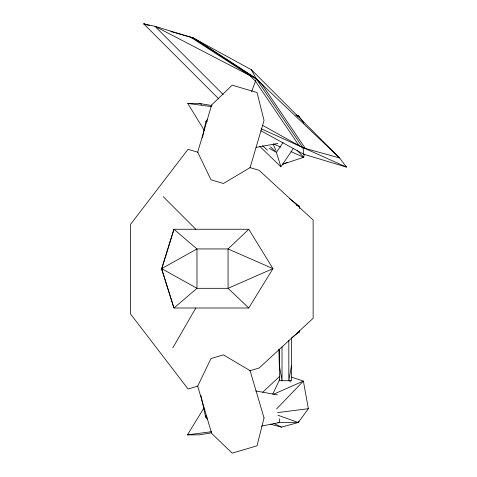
<?xml version="1.0" encoding="UTF-8"?>
<svg xmlns="http://www.w3.org/2000/svg" width="477" height="477" viewBox="0 0 477 477"><rect width="100%" height="100%" fill="white"/><g stroke="black" fill="none" stroke-linecap="round" stroke-linejoin="round"><path stroke-width="0.72" d="M291.501 365.519L288.823 380.718L288.823 340.274M287.267 162.329L282.593 164.303L303.724 157.255L304.248 154.351M205.855 415.485L205.581 416.922L207.382 419.241M202.337 137.925L205.921 121.408L207.268 119.667M251.629 91.632L256.328 78.908L251.433 69.773L193.012 37.862L154.971 26.324L143.714 23.85L218.8 98.936M270.28 424.172L281.49 427.124L298.292 422.515L298.829 421.203M272.761 394.08L279.719 379.376M172.793 347.882L195.814 308.005M248.779 308.005L272.951 268.629L248.779 229.258L173.95 229.258L161.655 268.629L173.95 308.005L248.779 308.005L228.054 288.317L196.971 288.317L161.655 268.629L196.971 248.946L228.054 248.946L272.951 268.629L228.054 288.317L228.054 248.946L248.779 229.258M211.728 432.758L199.243 434.857L187.419 434.857L204.025 407.859M282.956 142.706L276.392 152.336L280.893 166.771L293.421 148.383M277.835 422.515L298.292 422.515L308.351 408.7L303.384 381.075L291.411 377.08M276.571 408.968L303.384 381.075L273.786 394.157M262.684 392.219L279.534 376.556M291.912 337.621L299.598 331.777L299.598 330.311M297.57 332.552L299.598 331.777M297.231 116.316L298.632 115.816L303.879 123.024M198.015 386.054L188.057 388.993L130.62 314.063L130.62 224.268L188.057 149.337L198.015 152.276M249.209 370.927L259.166 367.988L313.133 318.32L313.133 220.01L259.166 170.343L249.924 167.612M261.527 426.092L279.635 422.515L279.635 418.83M256.071 147.393L277.799 143.47M205.921 121.408L207.37 121.194M187.419 434.857L211.693 431.691M277.572 412.611L308.351 408.7M191.659 37.898L193.012 37.862L198.772 41.255M204.365 130.471L187.759 103.473L199.577 103.473L212.068 105.572M297.171 115.816L298.632 115.816L299.162 117.127M302.245 157.255L303.724 157.255L297.022 150.285M187.759 103.473L211.293 106.544M207.03 417.136L205.581 416.922L200.906 395.379M255.732 390.937L277.459 394.861M295.829 115.046L298.632 115.816M149.432 25.472L143.714 23.85L147.256 24.995M170.867 31.565L174.439 32.579M175.864 32.991L193.012 37.862L256.328 78.908L339.636 157.976L346.38 167.075L303.849 154.268L260.973 130.805M278.031 415.264L298.292 422.515M296.223 205.074L299.598 206.356L299.598 208.562M273.452 143.881L280.852 147.149M290.946 151.608L303.724 157.255M261.152 128.79L346.38 167.075L345.324 166.02M199.577 103.473L201.521 104.374M273.893 423.439L281.49 427.124M262.672 125.379L302.949 147.798L339.636 157.976L251.433 69.773M269.32 148.365L276.392 152.336L270.459 146.821M200.048 42.012L201.968 43.139M196.816 39.937L256.006 78.311L261.748 84.047L305.34 148.46M190.538 37.111L249.733 75.485L255.469 81.221L299.061 145.634M289.551 198.718L299.598 206.356M262.481 145.604L267.37 150.154M259.774 146.403L280.893 166.771M223.224 94.577L154.971 26.324L256.328 78.908L302.949 147.798L303.849 154.268M163.253 196.697L195.814 229.258M273.1 144.251L275.945 150.267M278.848 349.17L279.343 365.519L282.014 380.718L282.014 346.892M291.501 338.02L291.501 380.718L279.343 380.718L279.343 349.212M290.153 380.718L290.153 382.19M264.043 417.918L257.02 445.816L232.192 453.15L211.645 433.396L197.693 386.149L210.989 358.525L223.403 354.858L250.085 370.671L264.043 417.918M211.645 104.934L197.693 152.181L210.989 179.805L223.403 183.472L250.085 167.66L264.043 120.413L257.02 92.514L232.192 85.18L211.645 104.934M173.95 229.258L161.655 269.165L173.95 308.005L196.971 288.317L196.971 248.946L173.95 229.258"/></g></svg>
